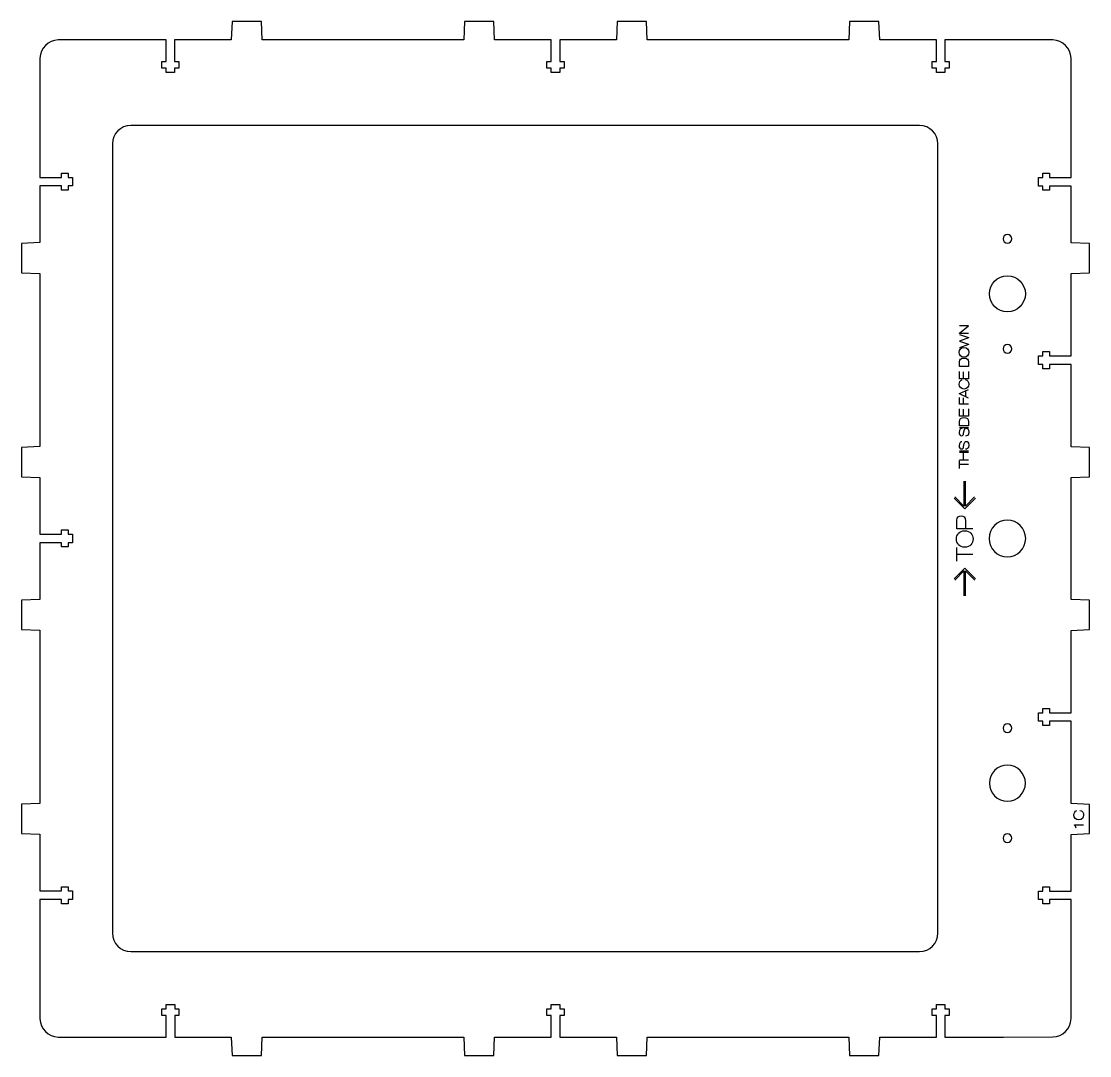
# Model space of a CAD drawing. Header units: millimetres. Extents: x -1200 to 608, y -610 to 472.
# Drawn here: x -93 to 256.7, y 111.6 to 450.2 of the extents above; entities that cross this region are included whole.
import ezdxf

# ---------------------------------------------------------------- set-up
doc = ezdxf.new("R2010")
doc.units = ezdxf.units.MM
doc.layers.add('CUTS', color=1, linetype='Continuous', true_color=0xff0000)
doc.layers.add('TEXT', color=5, linetype='Continuous', true_color=0x0000ff)

msp = doc.modelspace()

# ---------------------------------------------------------------- linework, layer by layer
at = {"layer": 'CUTS', "color": 1, "true_color": 0xff0000}
for points in [[(-14.42, 450.15), (-24.02, 450.15), (-24.27, 444.06), (-42.82, 444.06), (-42.82, 437.05), (-41.42, 437.05), (-41.42, 434.85), (-42.82, 434.85), (-42.82, 433.4), (-45.62, 433.4), (-45.62, 434.85), (-47.02, 434.85), (-47.02, 437.05), (-45.62, 437.05), (-45.62, 444.06), (-80.91, 444.06)], [(244.63, 444.06), (225.39, 444.06), (209.34, 444.06), (209.34, 437.05), (210.74, 437.05), (210.74, 434.85), (209.34, 434.85), (209.34, 433.4), (206.54, 433.4), (206.54, 434.85), (205.14, 434.85), (205.14, 437.05), (206.54, 437.05), (206.54, 444.06), (187.99, 444.06), (187.74, 450.15), (178.14, 450.15), (177.89, 444.06), (111.91, 444.06), (111.66, 450.15), (102.06, 450.15), (101.81, 444.06), (83.26, 444.06), (83.26, 437.05), (84.66, 437.05), (84.66, 434.85), (83.26, 434.85), (83.26, 433.4), (80.46, 433.4), (80.46, 434.85), (79.06, 434.85), (79.06, 437.05), (80.46, 437.05), (80.46, 444.06), (61.91, 444.06), (61.66, 450.15), (52.06, 450.15), (51.81, 444.06), (-14.17, 444.06), (-14.42, 450.15), (-14.42, 450.15)], [(-86.91, 438.06), (-86.91, 418.82), (-86.91, 399.1), (-79.89, 399.1), (-79.89, 400.5), (-77.69, 400.5), (-77.69, 399.1), (-76.25, 399.1), (-76.25, 396.3), (-77.69, 396.3), (-77.69, 394.9), (-79.89, 394.9), (-79.89, 396.3), (-86.91, 396.3), (-86.91, 377.75), (-93, 377.5), (-93, 367.9), (-86.91, 367.65), (-86.91, 310.97), (-93, 310.72), (-93, 301.12), (-86.91, 300.87), (-86.91, 282.32), (-79.89, 282.32), (-79.89, 283.72), (-77.69, 283.72), (-77.69, 282.32), (-76.25, 282.32), (-76.25, 279.52), (-77.69, 279.52), (-77.69, 278.12), (-79.89, 278.12), (-79.89, 279.52), (-86.91, 279.52), (-86.91, 260.97), (-93, 260.72), (-93, 251.12), (-86.91, 250.87), (-86.91, 194.18), (-93, 193.93), (-93, 184.33), (-86.91, 184.08), (-86.91, 165.53), (-79.89, 165.53), (-79.89, 166.93), (-77.69, 166.93), (-77.69, 165.53), (-76.25, 165.53), (-76.25, 162.73), (-77.69, 162.73), (-77.69, 161.33), (-79.89, 161.33), (-79.89, 162.73), (-86.91, 162.73), (-86.91, 146.68), (-86.9, 123.73)], [(250.63, 123.74), (250.63, 142.98), (250.63, 162.69), (243.61, 162.69), (243.61, 161.29), (241.41, 161.29), (241.41, 162.69), (239.97, 162.69), (239.97, 165.49), (241.41, 165.49), (241.41, 166.89), (243.61, 166.89), (243.61, 165.49), (250.63, 165.49), (250.63, 184.04), (256.72, 184.29), (256.72, 193.89), (250.63, 194.14), (250.63, 221.08), (243.61, 221.08), (243.61, 219.68), (241.41, 219.68), (241.41, 221.08), (239.97, 221.08), (239.97, 223.88), (241.41, 223.88), (241.41, 225.28), (243.61, 225.28), (243.61, 223.88), (250.63, 223.88), (250.63, 250.82), (256.72, 251.07), (256.72, 260.67), (250.63, 260.92), (250.63, 300.82), (256.72, 301.07), (256.72, 310.67), (250.63, 310.92), (250.63, 337.87), (243.61, 337.87), (243.61, 336.47), (241.41, 336.47), (241.41, 337.87), (239.97, 337.87), (239.97, 340.67), (241.41, 340.67), (241.41, 342.07), (243.61, 342.07), (243.61, 340.67), (250.63, 340.67), (250.63, 367.61), (256.72, 367.86), (256.72, 377.46), (250.63, 377.71), (250.63, 396.26), (243.61, 396.26), (243.61, 394.86), (241.41, 394.86), (241.41, 396.26), (239.97, 396.26), (239.97, 399.06), (241.41, 399.06), (241.41, 400.46), (243.61, 400.46), (243.61, 399.06), (250.63, 399.06), (250.63, 438.06)], [(201.05, 416.06), (-57.2, 416.06), (-57.2, 416.06)], [(-63.2, 410.06), (-63.2, 151.73)], [(207.05, 151.73), (207.05, 410.06)], [(-57.2, 145.73), (201.05, 145.73)], [(-80.9, 117.73), (-61.67, 117.73), (-45.62, 117.73), (-45.62, 124.75), (-47.02, 124.75), (-47.02, 126.95), (-45.62, 126.95), (-45.62, 128.39), (-42.81, 128.39), (-42.81, 126.95), (-41.41, 126.95), (-41.41, 124.75), (-42.81, 124.75), (-42.81, 117.73), (-24.27, 117.73), (-24.02, 111.64), (-14.42, 111.64), (-14.17, 117.73), (51.81, 117.73), (52.06, 111.64), (61.66, 111.64), (61.91, 117.73), (80.46, 117.73), (80.46, 124.75), (79.06, 124.75), (79.06, 126.95), (80.46, 126.95), (80.46, 128.39), (83.26, 128.39), (83.26, 126.95), (84.66, 126.95), (84.66, 124.75), (83.26, 124.75), (83.26, 117.73), (101.81, 117.73), (102.06, 111.64), (111.66, 111.64), (111.91, 117.73), (177.89, 117.73), (178.14, 111.64), (187.74, 111.64), (187.99, 117.73), (206.54, 117.73), (206.54, 124.75), (205.14, 124.75), (205.14, 126.95), (206.54, 126.95), (206.54, 128.39), (209.34, 128.39), (209.34, 126.95), (210.74, 126.95), (210.74, 124.75), (209.34, 124.75), (209.34, 117.73), (228.55, 117.73), (244.63, 117.74)]]:
    msp.add_lwpolyline(points, dxfattribs=at)
for points in [[(-80.91, 444.06), (-84.21, 444.06), (-86.91, 441.36), (-86.91, 438.06)], [(250.63, 438.06), (250.63, 441.36), (247.93, 444.06), (244.63, 444.06)], [(-57.2, 416.06), (-60.5, 416.06), (-63.2, 413.36), (-63.2, 410.06)], [(207.05, 410.06), (207.05, 413.36), (204.35, 416.06), (201.05, 416.06)], [(229.79, 380.41), (229, 380.41), (228.37, 379.77), (228.37, 378.98)], [(228.37, 378.98), (228.37, 378.2), (229, 377.56), (229.79, 377.56)], [(231.22, 378.98), (231.22, 379.77), (230.58, 380.41), (229.79, 380.41)], [(229.79, 377.56), (230.58, 377.56), (231.22, 378.2), (231.22, 378.98)], [(223.89, 360.98), (223.89, 364.24), (226.53, 366.88), (229.79, 366.88)], [(229.79, 366.88), (233.05, 366.88), (235.69, 364.24), (235.69, 360.98)], [(229.79, 355.08), (226.53, 355.08), (223.89, 357.73), (223.89, 360.98)], [(235.69, 360.98), (235.69, 357.73), (233.05, 355.08), (229.79, 355.08)], [(229.79, 344.41), (229, 344.41), (228.37, 343.77), (228.37, 342.98)], [(228.37, 342.98), (228.37, 342.2), (229, 341.56), (229.79, 341.56)], [(231.22, 342.98), (231.22, 343.77), (230.58, 344.41), (229.79, 344.41)], [(229.79, 341.56), (230.58, 341.56), (231.22, 342.2), (231.22, 342.98)], [(229.79, 286.9), (226.48, 286.9), (223.79, 284.21), (223.79, 280.9)], [(235.79, 280.9), (235.79, 284.21), (233.1, 286.9), (229.79, 286.9)], [(223.79, 280.9), (223.79, 277.58), (226.48, 274.9), (229.79, 274.9)], [(229.79, 274.9), (233.1, 274.9), (235.79, 277.58), (235.79, 280.9)], [(229.79, 220.23), (229, 220.23), (228.37, 219.6), (228.37, 218.81)], [(228.37, 218.81), (228.37, 218.02), (229, 217.38), (229.79, 217.38)], [(231.22, 218.81), (231.22, 219.6), (230.58, 220.23), (229.79, 220.23)], [(229.79, 217.38), (230.58, 217.38), (231.22, 218.02), (231.22, 218.81)], [(229.79, 206.71), (226.53, 206.71), (223.89, 204.07), (223.89, 200.81)], [(235.69, 200.81), (235.69, 204.07), (233.05, 206.71), (229.79, 206.71)], [(223.89, 200.81), (223.89, 197.55), (226.53, 194.91), (229.79, 194.91)], [(229.79, 194.91), (233.05, 194.91), (235.69, 197.55), (235.69, 200.81)], [(229.79, 184.23), (229, 184.23), (228.37, 183.6), (228.37, 182.81)], [(228.37, 182.81), (228.37, 182.02), (229, 181.38), (229.79, 181.38)], [(231.22, 182.81), (231.22, 183.6), (230.58, 184.23), (229.79, 184.23)], [(229.79, 181.38), (230.58, 181.38), (231.22, 182.02), (231.22, 182.81)], [(-63.2, 151.73), (-63.2, 148.43), (-60.5, 145.73), (-57.2, 145.73)], [(201.05, 145.73), (204.35, 145.73), (207.05, 148.43), (207.05, 151.73)], [(-86.9, 123.73), (-86.9, 120.43), (-84.2, 117.73), (-80.9, 117.73)], [(244.63, 117.74), (247.93, 117.74), (250.63, 120.44), (250.63, 123.74)]]:
    msp.add_open_spline(points, degree=3, dxfattribs=at)
at = {"layer": 'TEXT', "color": 5, "true_color": 0x0000ff}
for points in [[(217.1, 347.96), (214.08, 347.96), (214.08, 348.07), (217.1, 350.45), (217.1, 350.55), (214.08, 350.55)], [(214.08, 347.66), (217.1, 346.66), (217.1, 346.55), (214.09, 345.51), (214.09, 345.5), (217.1, 344.46), (217.1, 344.35), (214.08, 343.35)], [(214.08, 337.23), (214.08, 338.7)], [(217.1, 338.7), (217.1, 337.23), (214.08, 337.23), (214.08, 337.23)], [(217.1, 335.58), (217.1, 333.2), (214.08, 333.2), (214.08, 335.55)], [(215.48, 333.2), (215.48, 335.46)], [(217.1, 326.81), (214.08, 328.2), (214.08, 328.31), (217.1, 329.7)], [(216.1, 329.24), (216.1, 327.26)], [(217.1, 324.89), (214.08, 324.89), (214.08, 327.01)], [(215.48, 324.89), (215.48, 326.89)], [(217.1, 323.35), (217.1, 320.98), (214.08, 320.98), (214.08, 323.33)], [(215.48, 320.98), (215.48, 323.23)], [(214.08, 317.73), (214.08, 319.2)], [(217.1, 319.2), (217.1, 317.73), (214.08, 317.73), (214.08, 317.73)], [(214.08, 317.27), (217.1, 317.27)], [(215.47, 315.27), (215.64, 316.27)], [(215.47, 310.94), (215.64, 311.95)], [(214.08, 309.6), (217.1, 309.6)], [(214.08, 309.16), (217.1, 309.16)], [(215.48, 306.58), (215.48, 309.16)], [(217.1, 306.58), (214.08, 306.58)], [(214.08, 303.8), (214.08, 306.41)], [(217.1, 305.11), (214.08, 305.11)], [(215.59, 299.68), (215.59, 291.51), (212.59, 294.51)], [(219.08, 294.5), (216.09, 291.51), (216.09, 299.68)], [(219.31, 294.12), (215.84, 290.65), (212.36, 294.12)], [(218.44, 284.06), (213.23, 284.06), (213.23, 286.85)], [(216.07, 286.64), (216.06, 284.06)], [(213.23, 273.5), (213.23, 278)], [(218.44, 275.68), (213.28, 275.68)], [(212.36, 267.67), (215.84, 271.15), (219.31, 267.67)], [(212.6, 267.3), (215.59, 270.29), (215.59, 262.11)], [(216.09, 262.11), (216.09, 270.29), (219.09, 267.29)], [(251.77, 187.06), (251.77, 187.17), (254.75, 187.17)]]:
    msp.add_lwpolyline(points, dxfattribs=at)
for points in [[(214.01, 341.84), (214.01, 342.71), (214.59, 343.41), (215.59, 343.41)], [(215.59, 343.41), (216.58, 343.41), (217.16, 342.71), (217.16, 341.84)], [(215.59, 340.28), (214.59, 340.28), (214.01, 340.98), (214.01, 341.84)], [(214.08, 338.7), (214.08, 339.54), (214.69, 339.96), (215.59, 339.96)], [(217.16, 341.84), (217.16, 340.98), (216.58, 340.28), (215.59, 340.28)], [(215.59, 339.96), (216.49, 339.96), (217.1, 339.54), (217.1, 338.7)], [(214.01, 331.39), (214.01, 332.1), (214.3, 332.67), (214.96, 332.83)], [(215.95, 332.9), (216.76, 332.81), (217.16, 332.08), (217.16, 331.39)], [(215.59, 329.82), (214.59, 329.82), (214.01, 330.52), (214.01, 331.39)], [(217.16, 331.39), (217.16, 330.52), (216.58, 329.82), (215.59, 329.82)], [(214.08, 319.2), (214.08, 320.03), (214.69, 320.46), (215.59, 320.46)], [(215.59, 320.46), (216.49, 320.46), (217.1, 320.03), (217.1, 319.2)], [(214.92, 316.88), (214.46, 316.85), (214.01, 316.65), (214.01, 315.64)], [(214.01, 315.64), (214.01, 314.87), (214.29, 314.52), (214.78, 314.52)], [(214.78, 314.52), (215.2, 314.52), (215.37, 314.77), (215.47, 315.27)], [(215.64, 316.27), (215.74, 316.74), (215.94, 316.96), (216.31, 316.96)], [(217.16, 315.76), (217.16, 314.56), (216.53, 314.43), (216.1, 314.42)], [(216.31, 316.96), (216.65, 316.96), (217.16, 316.8), (217.16, 315.76)], [(214.92, 312.56), (214.46, 312.53), (214.01, 312.32), (214.01, 311.32)], [(214.01, 311.32), (214.01, 310.55), (214.29, 310.2), (214.78, 310.2)], [(215.64, 311.95), (215.74, 312.41), (215.94, 312.64), (216.31, 312.64)], [(217.16, 311.44), (217.16, 310.24), (216.53, 310.1), (216.1, 310.09)], [(216.31, 312.64), (216.65, 312.64), (217.16, 312.48), (217.16, 311.44)], [(214.78, 310.2), (215.2, 310.2), (215.37, 310.44), (215.47, 310.94)], [(213.23, 286.85), (213.23, 287.96), (213.87, 288.29), (214.65, 288.29)], [(214.65, 288.29), (215.35, 288.29), (216.07, 287.94), (216.07, 286.64)], [(213.11, 280.75), (213.11, 282.24), (214.11, 283.45), (215.84, 283.45)], [(215.84, 283.45), (217.56, 283.45), (218.56, 282.24), (218.56, 280.75)], [(215.84, 278.05), (214.11, 278.05), (213.11, 279.26), (213.11, 280.75)], [(218.56, 280.75), (218.56, 279.26), (217.56, 278.05), (215.84, 278.05)], [(251.6, 190.38), (251.6, 191.09), (251.89, 191.66), (252.54, 191.82)], [(253.17, 188.81), (252.18, 188.81), (251.6, 189.51), (251.6, 190.38)], [(254.75, 190.38), (254.75, 189.51), (254.17, 188.81), (253.17, 188.81)], [(253.54, 191.89), (254.35, 191.8), (254.75, 191.08), (254.75, 190.38)], [(252.34, 186.12), (252.22, 186.58), (251.98, 186.88), (251.77, 187.06)]]:
    msp.add_open_spline(points, degree=3, dxfattribs=at)

doc.saveas('drawing.dxf')
